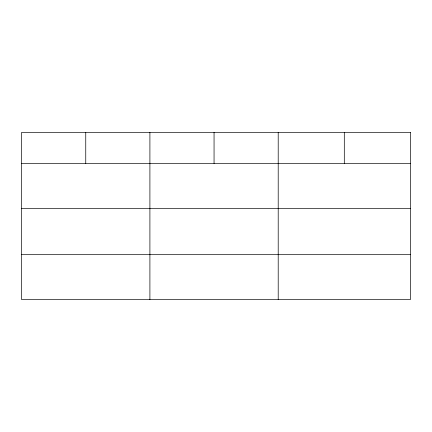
<?xml version="1.0" encoding="UTF-8"?>
<svg xmlns="http://www.w3.org/2000/svg" width="432" height="432" viewBox="0 0 432 432"><rect width="100%" height="100%" fill="white"/><g stroke="black" fill="none" stroke-linecap="round" stroke-linejoin="round"><path stroke-width="0.65" d="M21.6 163.485L410.4 163.485M21.6 208.402L410.4 208.402M21.6 254.68L410.4 254.68M344.304 132.403L344.304 163.485M278.208 132.403L278.208 299.597M214.056 132.403L214.056 163.485M149.904 132.403L149.904 299.597M85.752 132.403L85.752 163.485M410.4 132.403L21.6 132.403L21.6 299.597L410.4 299.597L410.4 132.403"/></g></svg>
